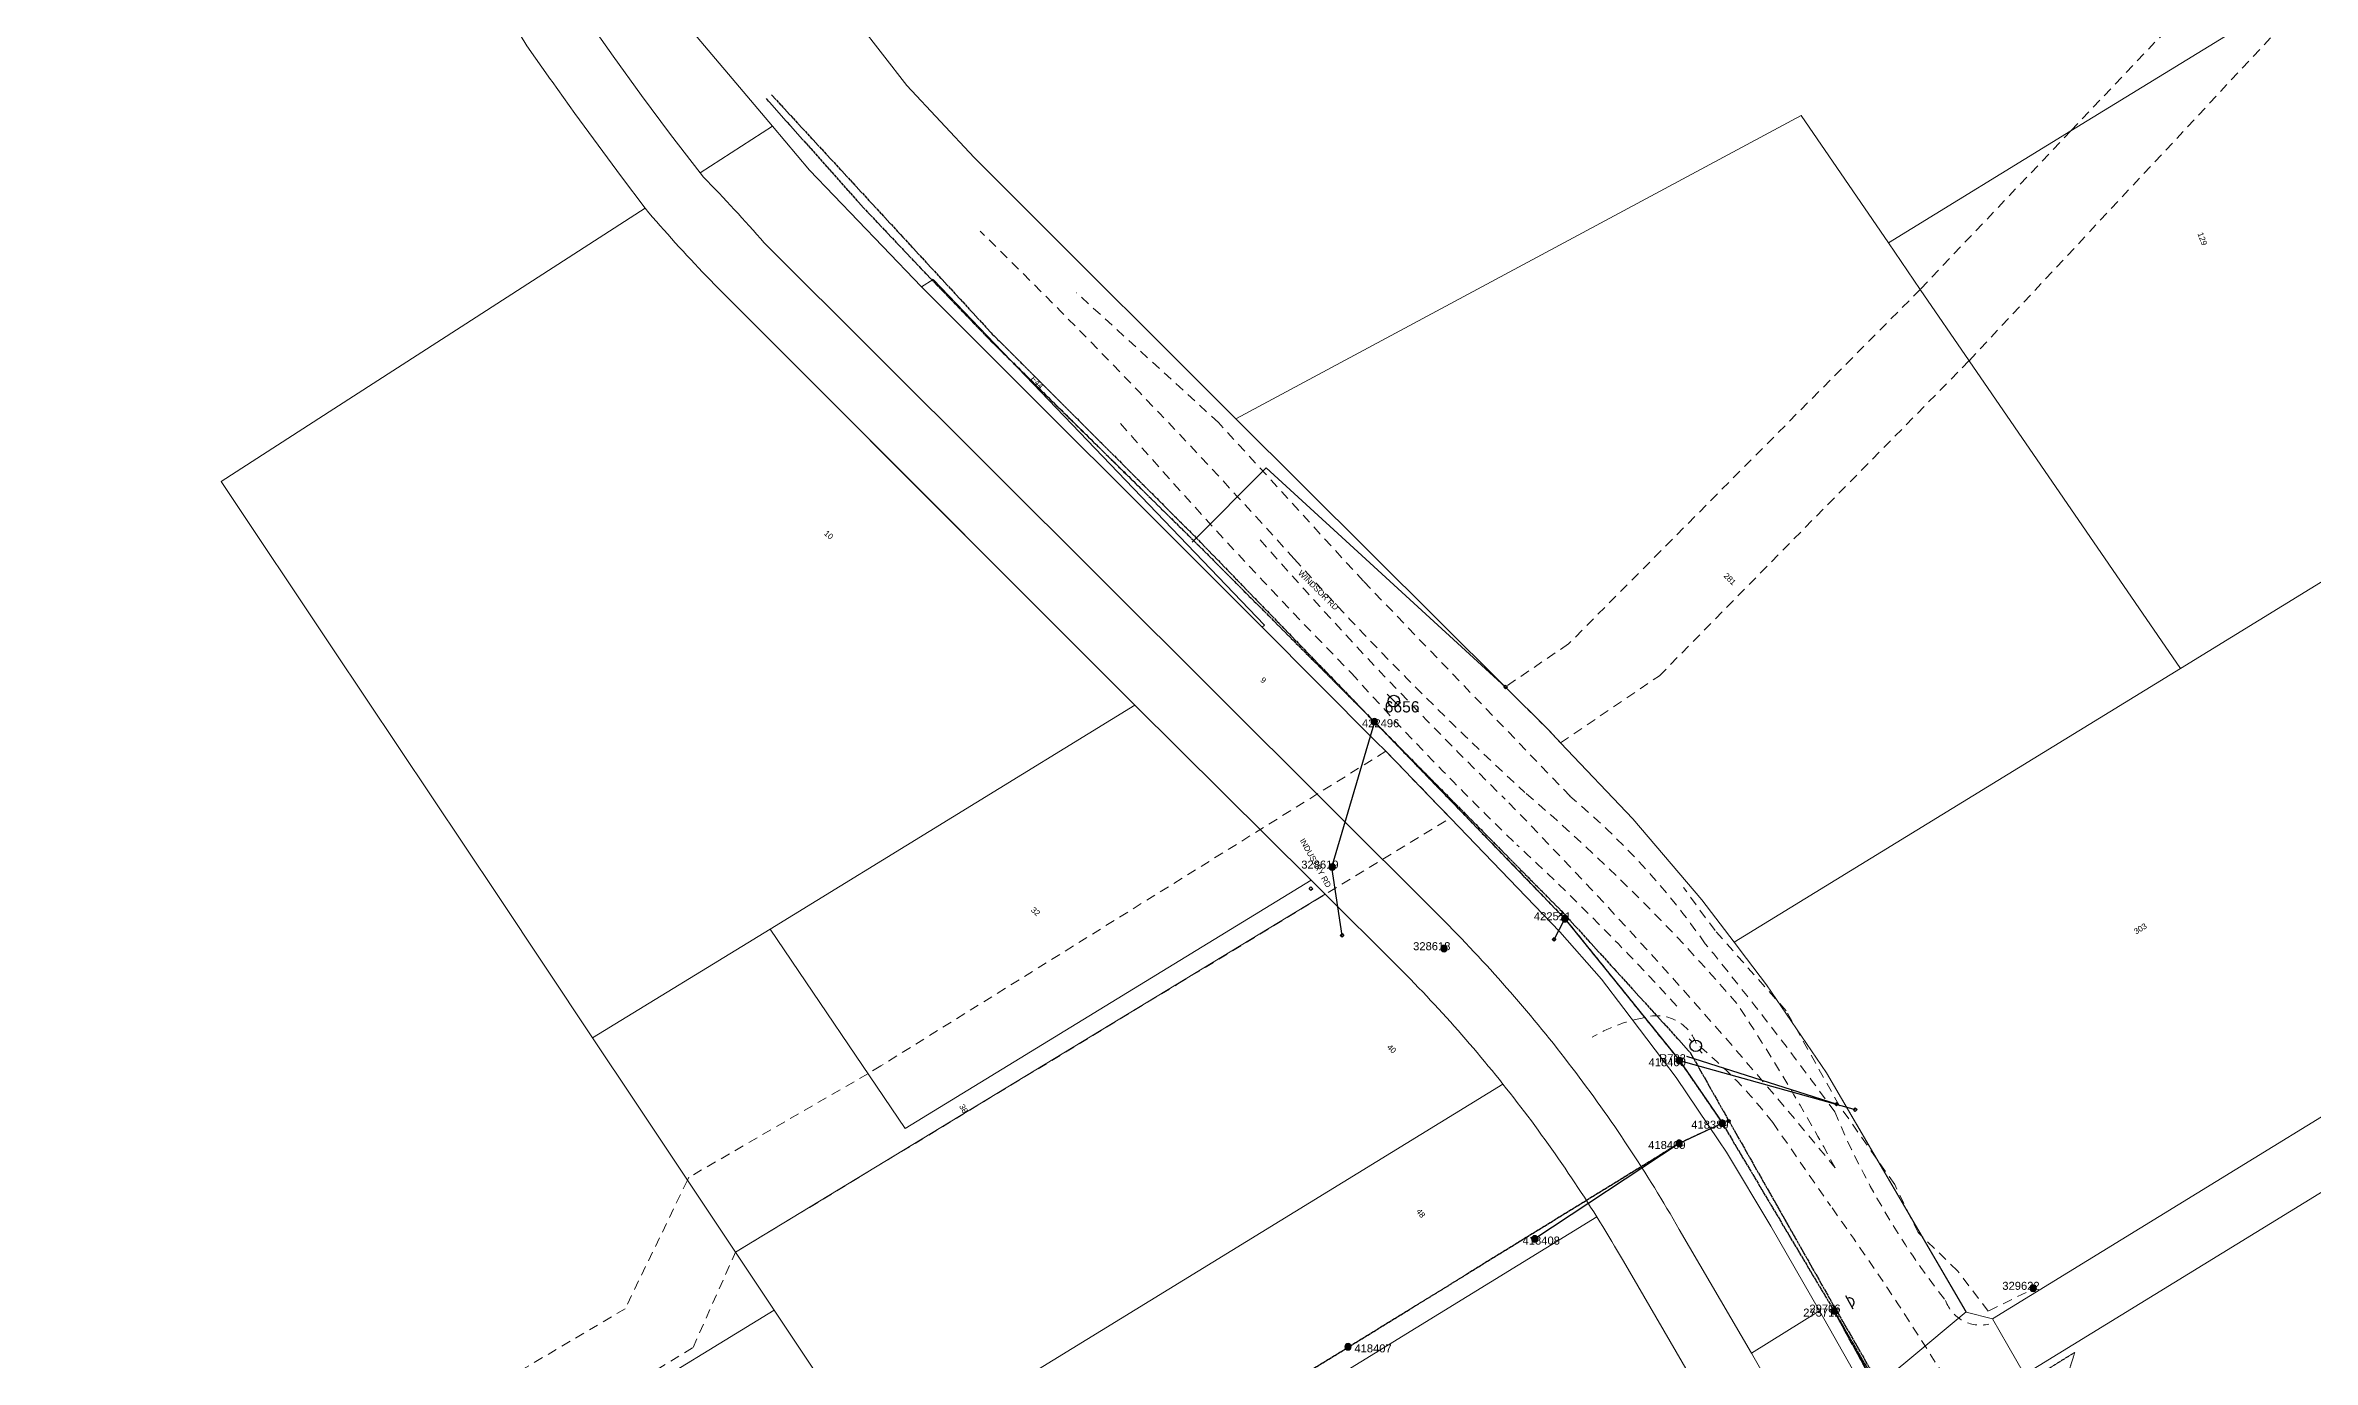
# Model space of a CAD drawing. Header units: metres. Extents: x 299345 to 301288, y 6276165 to 6277715.
# Drawn here: x 299345 to 300053, y 6276759 to 6277170 of the extents above; entities that cross this region are included whole.
import ezdxf
from ezdxf.enums import TextEntityAlignment as Align

# ---------------------------------------------------------------- set-up
doc = ezdxf.new("R2010")
doc.units = ezdxf.units.M
for name, pattern in [('Cable Exist OH', [1, 1, 0]), ('Dash', [5, 3, -2]), ('HIDDEN', [0.375, 0.25, -0.125]), ('HIDDEN2', [0.1875, 0.125, -0.0625])]:
    doc.linetypes.add(name, pattern=pattern)
doc.layers.get('0').update_dxf_attribs({"color": 6})
for name, color, linetype, lineweight in [('Cadastre Developer_SP_EXT', 9, 'Continuous', 5), ('Cadastre Easements_SP_EXT', 9, 'Continuous', 5), ('Cadastre Land Parcels_SP_EXT', 9, 'Continuous', 5), ('Cadastre Other Property_SP_EXT', 9, 'HIDDEN', 5), ('Cadastre Roads_SP_EXT', 9, 'Continuous', 5)]:
    doc.layers.add(name, color=color, linetype=linetype, lineweight=lineweight)
for name, color, linetype in [('Equip_HV_EXT', 7, 'Continuous'), ('Equip_SP_HV_EXT', 7, 'Continuous'), ('Mains_HV_EXT', 7, 'Continuous'), ('Mains_LV_EXT', 7, 'Continuous'), ('Mains_SL_EXT', 7, 'Continuous'), ('Services_SP_EXT', 7, 'Continuous'), ('SupportsOH_SP_TR_HV_LV_SL_EXT', 7, 'Continuous')]:
    doc.layers.add(name, color=color, linetype=linetype)
doc.styles.add('HVSW_LABEL', font='arial.ttf')
doc.styles.add('POLE_LABEL', font='arial.ttf')
doc.styles.get("Standard").update_dxf_attribs({"font": 'arial.ttf'})

# ---------------------------------------------------------------- blocks, each defined once
blk = doc.blocks.new('CCP_EXT')
blk.add_wipeout([(0, 0.57), (0.57, 0), (0, -0.57), (-0.57, 0)])
blk.add_lwpolyline([(-0.57, 0), (0, 0.57), (0.57, 0), (0, -0.57), (-0.57, 0)])
at = {"flags": 1}
blk.add_attdef('Z', (0, 0), '', height=0.2, dxfattribs=at)
at = {"flags": 9}
for tag, p in [('CCP_TYPE', (0, 0)), ('CONSTRUCTED_VOLTAGE', (0, -0.2)), ('OPERATING_VOLTAGE', (0, -0.6)), ('ORIENTATION', (0, -0.8)), ('OWNED_BY', (0, -1)), ('STATE', (0, -1.8)), ('NO_PHASES', (0, -0.4)), ('USAGE', (0, -1.2)), ('LEGEND', (0, -1.4)), ('LIFE_SUPPORT', (0, -1.6)), ('NOTES', (0, -2))]:
    blk.add_attdef(tag, text='', height=0.2, dxfattribs=at).set_placement(p, align=Align.MIDDLE_LEFT)
blk = doc.blocks.new('POLE_EXT')
blk.add_hatch(color=256).paths.add_polyline_path([(-1, 0, 1), (1, 0, 1)])
blk.add_lwpolyline([(-1, 0, 1), (1, 0, 1)], format="xyb", close=True)
for tag, height, flags, p in [('pNumber', 2.5, 8, (-17.84, 2.07)), ('OWNED_BY', 0.2, 9, (1.35, -0.4)), ('SPECIAL_USE', 0.2, 9, (1.35, -0.8)), ('STATE', 0.2, 9, (1.35, -1)), ('cLV', 0.2, 9, (1.35, -1.4)), ('hDepth', 0.2, 9, (1.35, -1.6)), ('hDia', 0.2, 9, (1.35, -1.8)), ('cHV', 0.2, 9, (1.35, -2)), ('cLinedev', 0.2, 9, (1.35, -3.4)), ('pExisting', 0.2, 9, (1.35, -3.8)), ('pFooting', 0.2, 9, (1.35, -4.4)), ('pNew', 0.2, 9, (1.35, -4.6)), ('pRelocate', 0.2, 9, (1.35, -5)), ('pRemove', 0.2, 9, (1.35, -5.2)), ('pReplace', 0.2, 9, (1.35, -5.4)), ('pStay', 0.2, 9, (1.35, -5.6)), ('pType', 0.2, 9, (1.35, -5.8)), ('cspan', 0.2, 9, (1.35, -6)), ('STREETNAME', 0.2, 9, (1.35, -6.2)), ('SUBURB', 0.2, 9, (1.35, -6.4)), ('OPERATED_BY', 0.2, 9, (1.36, -7.01)), ('PARENT', 0.2, 9, (1.35, -0.6)), ('USAGE', 0.2, 9, (1.35, -1.2)), ('LBRACKET', 0.2, 9, (1.35, -2.2)), ('LExisting', 0.2, 9, (1.35, -2.4)), ('LANTNUMBER', 0.2, 9, (1.35, -2.6)), ('LOther', 0.2, 9, (1.35, -2.8)), ('LRemove', 0.2, 9, (1.35, -3)), ('LEGEND', 0.2, 9, (1.35, -3.2)), ('LOCATION', 0.2, 9, (1.35, -3.6)), ('PFNUMBER', 0.2, 9, (1.35, -4)), ('NEWPFNUMBER', 0.2, 9, (1.35, -4.2)), ('NOTES', 0.2, 9, (1.35, -6.6)), ('MAINTAINED_BY', 0.2, 9, (1.36, -6.81))]:
    blk.add_attdef(tag, text='', height=height, dxfattribs=dict(flags=flags)).set_placement(p, align=Align.MIDDLE_LEFT)
at = {"style": 'POLE_LABEL'}
for tag, height, flags, p in [('STRUCTURE_PLANT_NUMBER', 0.2, 9, (1.35, 0.03)), ('ASSET_NUM', 2.5, 8, (2, 2)), ('STREET_CODE', 0.2, 9, (1.35, -0.2))]:
    blk.add_attdef(tag, text='', height=height, dxfattribs=dict(at, flags=flags)).set_placement(p, align=Align.MIDDLE_LEFT)
at = {"flags": 1}
blk.add_attdef('Z', (1.35, -7.33), '', height=0.2, dxfattribs=at)
blk = doc.blocks.new('HV_ABS_CLOSED_EXT')
blk.add_line((-3, 6.87), (3, 6.87))
blk.add_circle((0, 6.87), 1.8)
at = {"flags": 1}
blk.add_attdef('Z', (0, 0), '', height=0.2, dxfattribs=at)
at = {"style": 'HVSW_LABEL'}
for tag, height, flags, p in [('ASSET_NUM', 3.5, 8, (2, 2)), ('STREET_CODE', 0.2, 9, (0, -0.2))]:
    blk.add_attdef(tag, text='', height=height, dxfattribs=dict(at, flags=flags)).set_placement(p, align=Align.MIDDLE_LEFT)
at = {"flags": 9}
for tag, p in [('ACTUAL_STATUS', (0, -0.4)), ('CONSTRUCTED_VOLTAGE', (0, -0.6)), ('OPERATING_VOLTAGE', (0, -1)), ('ORIENTATION', (0, -1.2)), ('OWNED_BY', (0, -1.4)), ('STATE', (0, -1.6)), ('SWITCH_TYPE', (0, -1.8)), ('STREETNAME', (0, -2.6)), ('SUBURB', (0, -2.8)), ('NO_PHASES', (0, -0.8)), ('USAGE', (0, -2)), ('LEGEND', (0, -2.2)), ('LOCATION', (0, -2.4)), ('NOTES', (0, -3))]:
    blk.add_attdef(tag, text='', height=0.2, dxfattribs=at).set_placement(p, align=Align.MIDDLE_LEFT)
blk = doc.blocks.new('HV_USL_CLOSED_EXT')
blk.add_line((2.4, 5.5), (-2.4, 5.5))
blk.add_lwpolyline([(1.44, 5.5, 0.414214), (0, 6.94, 0.414214), (-1.44, 5.5)], format="xyb")
for tag, height, flags, p in [('STREET_CODE', 0.2, 9, (1.5, 0)), ('ASSET_NUM', 2.5, 8, (2, 2)), ('ACTUAL_STATUS', 0.2, 9, (1.5, -0.2)), ('CONSTRUCTED_VOLTAGE', 0.2, 9, (1.5, -0.4)), ('OPERATING_VOLTAGE', 0.2, 9, (1.5, -0.8)), ('ORIENTATION', 0.2, 9, (1.5, -1)), ('OWNED_BY', 0.2, 9, (1.5, -1.2)), ('OPERATED_BY', 0.2, 9, (1.5, -1.4)), ('STATE', 0.2, 9, (1.5, -1.8)), ('SWITCH_TYPE', 0.2, 9, (1.5, -2)), ('STREETNAME', 0.2, 9, (1.5, -2.8)), ('SUBURB', 0.2, 9, (1.5, -3)), ('Z', 0.2, 1, (1.5, -3.6)), ('NO_PHASES', 0.2, 9, (1.5, -0.6)), ('MAINTAINED_BY', 0.2, 9, (1.5, -1.6)), ('USAGE', 0.2, 9, (1.5, -2.2)), ('LEGEND', 0.2, 9, (1.5, -2.4)), ('LOCATION', 0.2, 9, (1.5, -2.6)), ('NOTES', 0.2, 9, (1.5, -3.2)), ('LABEL_ALIGNMENT', 0.2, 9, (1.5, -3.4))]:
    blk.add_attdef(tag, text='', height=height, dxfattribs=dict(flags=flags)).set_placement(p, align=Align.MIDDLE_LEFT)
blk = doc.blocks.new('HV_ABS_OPEN_EXT')
for p, q in [((-3, 6.87), (-1.8, 6.87)), ((1.8, 6.87), (3, 6.87))]:
    blk.add_line(p, q)
blk.add_circle((0, 6.87), 1.8)
for tag, height, flags, p in [('STREET_CODE', 0.2, 9, (1.5, 0)), ('ASSET_NUM', 2.5, 8, (2, 2)), ('ACTUAL_STATUS', 0.2, 9, (1.5, -0.2)), ('CONSTRUCTED_VOLTAGE', 0.2, 9, (1.5, -0.4)), ('OPERATING_VOLTAGE', 0.2, 9, (1.5, -0.8)), ('ORIENTATION', 0.2, 9, (1.5, -1)), ('OWNED_BY', 0.2, 9, (1.5, -1.2)), ('STATE', 0.2, 9, (1.5, -1.4)), ('SWITCH_TYPE', 0.2, 9, (1.5, -1.6)), ('STREETNAME', 0.2, 9, (1.5, -2.4)), ('SUBURB', 0.2, 9, (1.5, -2.6)), ('OPERATED_BY', 0.2, 9, (1.5, -3.2)), ('Z', 0.2, 1, (1.5, -3.6)), ('NO_PHASES', 0.2, 9, (1.5, -0.6)), ('USAGE', 0.2, 9, (1.5, -1.8)), ('LEGEND', 0.2, 9, (1.5, -2)), ('LOCATION', 0.2, 9, (1.5, -2.2)), ('NOTES', 0.2, 9, (1.5, -2.8)), ('MAINTAINED_BY', 0.2, 9, (1.5, -3)), ('LABEL_ALIGNMENT', 0.2, 9, (1.5, -3.4))]:
    blk.add_attdef(tag, text='', height=height, dxfattribs=dict(flags=flags)).set_placement(p, align=Align.MIDDLE_LEFT)
blk = doc.blocks.new('End Shackle_EXT')
blk.add_wipeout([(0, 0.25), (1.81, 0.25), (1.82, -0.25), (0, -0.25)])
blk.add_line((1.81, -1), (1.81, 1))
at = {"flags": 1}
blk.add_attdef('Z', (0, 0), '', height=0.2, dxfattribs=at)
at = {"flags": 9}
for tag, p in [('CONNECTOR_TYPE', (0, 0)), ('CONSTRUCTED_VOLTAGE', (0, -0.2)), ('OPERATING_VOLTAGE', (0, -0.6)), ('ORIENTATION', (0, -0.8)), ('OWNED_BY', (0, -1)), ('STATE', (0, -1.2)), ('NO_PHASES', (0, -0.4)), ('USAGE', (0, -1.4)), ('NOTES', (0, -1.6))]:
    blk.add_attdef(tag, text='', height=0.2, dxfattribs=at).set_placement(p, align=Align.MIDDLE_LEFT)
blk = doc.blocks.new('CONNECTOR_NODE_EXT')
h = blk.add_hatch(color=256)
edge = h.paths.add_edge_path()
edge.add_arc((0, 0), 0.5, 0, 360)
blk.add_circle((0, 0), 0.5)
at = {"flags": 1}
blk.add_attdef('Z', (0, 0), '', height=0.2, dxfattribs=at)
at = {"flags": 9}
for tag, p in [('CONNECTOR_TYPE', (0, 0)), ('CONSTRUCTED_VOLTAGE', (0, -0.2)), ('OPERATING_VOLTAGE', (0, -0.6)), ('ORIENTATION', (0, -0.8)), ('SUBTYPE', (0, -1)), ('NO_PHASES', (0, -0.4)), ('USAGE', (0, -1.2)), ('NOTES', (0, -1.4))]:
    blk.add_attdef(tag, text='', height=0.2, dxfattribs=at).set_placement(p, align=Align.MIDDLE_LEFT)

msp = doc.modelspace()

# ---------------------------------------------------------------- linework, layer by layer
at = {"layer": 'Cadastre Developer_SP_EXT', "linetype": 'Dash'}
for points in [[(299637.1, 6277111.61, -0.015597), (299735.27, 6277009.16)], [(299753.1, 6276973.5, -0.014497), (299681, 6277051.45)], [(299863.67, 6276888.96, 0.066373), (299821.37, 6276935.02)], [(299843.92, 6276865.67, -0.412698), (299860.85, 6276857.76)], [(299828.32, 6276859.71, -0.089487), (299843.92, 6276865.67)], [(299860.85, 6276857.76, -0.054877), (299884.77, 6276833.06)], [(299956.09, 6276723.9, 0.025518), (299902.81, 6276807.01)], [(299952.25, 6276770.08, -0.380668), (299938.75, 6276777.44)]]:
    msp.add_lwpolyline(points, format="xyb", dxfattribs=at)
msp.add_lwpolyline([(299884.77, 6276833.06), (299902.81, 6276807.01)], dxfattribs=at)
at = {"layer": 'Cadastre Land Parcels_SP_EXT', "linetype": 'Continuous'}
for points in [[(300174.19, 6277074.46), (300116.85, 6277228.24), (300060.53, 6277193.67), (299977.84, 6277142.91), (299920.86, 6277107.94), (299930.84, 6277093.4), (299946.12, 6277071.12), (300012.08, 6276974.96), (300174.19, 6277074.46)], [(299899.31, 6276774.2), (299884.14, 6276800.7), (299870.27, 6276823.81), (299867.92, 6276827.34), (299854.57, 6276847.12), (299850.33, 6276852.74), (299838.26, 6276868.76), (299831.26, 6276877.86), (299818.21, 6276892.62), (299784.03, 6276928.2), (299780.11, 6276932.27), (299766.96, 6276945.93), (299763.85, 6276949.06), (299760.66, 6276952.27), (299725.2, 6276987.9), (299618.81, 6277094.17), (299606.61, 6277106.9), (299583.85, 6277130.65), (299572.21, 6277144.38), (299549.64, 6277129.82), (299550.66, 6277128.42), (299551.88, 6277127.18), (299553.11, 6277125.93), (299554.32, 6277124.68), (299555.53, 6277123.43), (299556.73, 6277122.17), (299557.93, 6277120.9), (299559.12, 6277119.63), (299560.31, 6277118.35), (299561.49, 6277117.07), (299562.67, 6277115.78), (299563.83, 6277114.49), (299565, 6277113.2), (299566.16, 6277111.89), (299567.31, 6277110.58), (299568.45, 6277109.27), (299569.59, 6277107.95), (299780.83, 6276897.32), (299782.17, 6276895.98), (299783.51, 6276894.63), (299784.84, 6276893.28), (299786.16, 6276891.92), (299787.48, 6276890.55), (299788.79, 6276889.18), (299790.1, 6276887.81), (299791.4, 6276886.43), (299792.7, 6276885.04), (299793.99, 6276883.65), (299795.27, 6276882.26), (299796.55, 6276880.85), (299797.82, 6276879.45), (299799.09, 6276878.04), (299800.35, 6276876.62), (299801.6, 6276875.2), (299802.85, 6276873.77), (299804.1, 6276872.34), (299805.33, 6276870.9), (299806.56, 6276869.46), (299807.79, 6276868.01), (299809.01, 6276866.56), (299810.22, 6276865.1), (299811.43, 6276863.64), (299812.63, 6276862.17), (299813.83, 6276860.69), (299815.02, 6276859.22), (299816.2, 6276857.73), (299817.38, 6276856.25), (299818.55, 6276854.76), (299819.71, 6276853.26), (299820.87, 6276851.76), (299822.02, 6276850.25), (299823.17, 6276848.74), (299824.31, 6276847.22), (299825.44, 6276845.7), (299826.57, 6276844.18), (299827.69, 6276842.65), (299828.8, 6276841.11), (299829.91, 6276839.57), (299831.01, 6276838.03), (299832.11, 6276836.48), (299833.2, 6276834.93), (299834.28, 6276833.37), (299835.36, 6276831.81), (299836.43, 6276830.25), (299837.49, 6276828.68), (299838.55, 6276827.1), (299839.6, 6276825.52), (299840.64, 6276823.94), (299841.68, 6276822.35), (299842.71, 6276820.76), (299843.73, 6276819.16), (299844.75, 6276817.56), (299845.76, 6276815.96), (299846.77, 6276814.35), (299847.76, 6276812.74), (299848.75, 6276811.12), (299849.74, 6276809.5), (299850.72, 6276807.88), (299851.69, 6276806.25), (299852.65, 6276804.62), (299853.61, 6276802.98), (299854.56, 6276801.34), (299855.5, 6276799.69), (299878.08, 6276761.03), (299899.31, 6276774.2)], [(300012.08, 6276974.96), (299946.12, 6277071.12), (299930.84, 6277093.4), (299920.86, 6277107.94), (299893.59, 6277147.7), (299717.02, 6277052.94), (299801.16, 6276969.18), (299814.46, 6276955.94), (299818.46, 6276951.68), (299840.99, 6276927.94), (299862.58, 6276902.62), (299872.64, 6276889.45), (300012.08, 6276974.96)], [(299571.48, 6276893.54), (299685.46, 6276963.47), (299626.07, 6277022.9), (299579.27, 6277069.73), (299555.41, 6277093.69), (299554.15, 6277094.96), (299552.9, 6277096.24), (299551.65, 6277097.52), (299550.41, 6277098.8), (299549.17, 6277100.09), (299547.94, 6277101.39), (299546.72, 6277102.69), (299545.5, 6277104), (299544.29, 6277105.31), (299543.08, 6277106.63), (299541.88, 6277107.95), (299540.68, 6277109.28), (299539.49, 6277110.61), (299538.31, 6277111.95), (299537.13, 6277113.29), (299535.95, 6277114.64), (299534.79, 6277115.99), (299533.63, 6277117.35), (299532.44, 6277118.74), (299474.94, 6277081.67), (299435.23, 6277056.11), (299399.97, 6277033.39), (299434.87, 6276981.12), (299486.38, 6276903.99), (299516.04, 6276859.52), (299571.48, 6276893.54)], [(299725.97, 6276988.48), (299622.48, 6277096.48), (299618.81, 6277094.17), (299725.2, 6276987.9), (299725.97, 6276988.48)], [(299953.39, 6276771.78), (300139.24, 6276885.87), (300224.91, 6276938.46), (300174.19, 6277074.46), (300012.08, 6276974.96), (299872.64, 6276889.45), (299876.56, 6276884.28), (299882.75, 6276876.11), (299901.52, 6276848.61), (299945.17, 6276773.88), (299953.39, 6276771.78)], [(299740.53, 6276908.76), (299685.46, 6276963.47), (299571.48, 6276893.54), (299613.73, 6276831.19), (299740.53, 6276908.76)], [(299744.91, 6276904.41), (299740.53, 6276908.76), (299613.73, 6276831.19), (299571.48, 6276893.54), (299516.04, 6276859.52), (299529.45, 6276839.41), (299545.68, 6276815.07), (299560.69, 6276792.57), (299744.91, 6276904.41)], [(299800.46, 6276845.07), (299799.32, 6276846.49), (299798.18, 6276847.91), (299797.03, 6276849.32), (299795.88, 6276850.72), (299794.71, 6276852.13), (299793.55, 6276853.52), (299792.38, 6276854.92), (299791.2, 6276856.3), (299790.01, 6276857.69), (299788.82, 6276859.06), (299787.63, 6276860.44), (299786.43, 6276861.8), (299785.22, 6276863.17), (299784.01, 6276864.52), (299782.79, 6276865.88), (299781.57, 6276867.23), (299780.34, 6276868.57), (299779.11, 6276869.91), (299777.86, 6276871.24), (299776.62, 6276872.57), (299775.37, 6276873.89), (299774.11, 6276875.21), (299772.85, 6276876.52), (299771.58, 6276877.83), (299770.31, 6276879.13), (299769.03, 6276880.42), (299767.75, 6276881.71), (299766.46, 6276883), (299744.91, 6276904.41), (299560.69, 6276792.57), (299572.73, 6276774.5), (299605.43, 6276725.39), (299800.46, 6276845.07)], [(300178.81, 6276714.63), (300102.01, 6276839.45), (299963.36, 6276754.34), (299961.18, 6276745.85), (300030.71, 6276623.95), (300178.81, 6276714.63)], [(299690.55, 6276645.72), (299719.09, 6276663.23), (299743.34, 6276678.11), (299795.23, 6276709.94), (299823.95, 6276727.68), (299860.94, 6276750.48), (299838.06, 6276789.75), (299837.16, 6276791.3), (299836.26, 6276792.85), (299835.35, 6276794.4), (299834.44, 6276795.94), (299833.52, 6276797.48), (299832.59, 6276799.02), (299831.66, 6276800.55), (299830.71, 6276802.08), (299829.77, 6276803.6), (299585.38, 6276653.48), (299620.35, 6276602.65), (299690.55, 6276645.72)], [(299914.16, 6276748.07), (299899.31, 6276774.2), (299878.08, 6276761.03), (299905.03, 6276713.81), (299921.28, 6276685.5), (299950.83, 6276634.28), (299971.97, 6276647.27), (299933.7, 6276714.13), (299914.16, 6276748.07)]]:
    msp.add_lwpolyline(points, close=True, dxfattribs=at)
msp.add_lwpolyline([(299585.38, 6276653.48), (299829.77, 6276803.6), (299829.77, 6276803.6), (299828.8, 6276805.14), (299827.83, 6276806.67), (299826.86, 6276808.2), (299825.88, 6276809.73), (299824.89, 6276811.25), (299823.89, 6276812.77), (299822.89, 6276814.28), (299821.89, 6276815.79), (299820.87, 6276817.3), (299819.85, 6276818.8), (299818.83, 6276820.29), (299817.79, 6276821.78), (299816.76, 6276823.27), (299815.71, 6276824.76), (299814.66, 6276826.24), (299813.61, 6276827.71), (299812.54, 6276829.18), (299811.48, 6276830.65), (299810.4, 6276832.11), (299809.32, 6276833.57), (299808.23, 6276835.02), (299807.14, 6276836.47), (299806.04, 6276837.92), (299804.94, 6276839.36), (299803.83, 6276840.79), (299802.71, 6276842.22), (299801.59, 6276843.65), (299800.46, 6276845.07), (299605.43, 6276725.39), (299572.73, 6276774.5), (299523.1, 6276744)], dxfattribs=at)
at = {"layer": 'Cadastre Other Property_SP_EXT', "linetype": 'HIDDEN2'}
msp.add_lwpolyline([(299963.22, 6276740.42), (299969.28, 6276729.72), (299979.11, 6276761.28), (299967.45, 6276754.02), (299963.22, 6276740.42)], close=True, dxfattribs=at)
at = {"layer": 'Cadastre Roads_SP_EXT', "linetype": 'Continuous'}
msp.add_lwpolyline([(300231.65, 6276919), (300228.36, 6276928.51), (300224.91, 6276938.46), (300139.24, 6276885.87), (299953.39, 6276771.78), (299958.17, 6276763.41), (299963.36, 6276754.34), (300102.01, 6276839.45), (300231.65, 6276919)], close=True, dxfattribs=at)
at = {"layer": 'Mains_HV_EXT', "linetype": 'Cable Exist OH'}
for points in [[(299571.96, 6277154.14), (299640.92, 6277079.44), (299704.54, 6277015.85), (299760.24, 6276958.34)], [(299855.59, 6276852.42), (299869.01, 6276832.87)], [(299869.01, 6276832.87), (299855.49, 6276826.56), (299631.3, 6276688.34)], [(299868.94, 6276832.9), (299903.91, 6276774.2)], [(299903.91, 6276774.2), (299932.35, 6276722.32)]]:
    msp.add_lwpolyline(points, dxfattribs=at)
at = {"layer": 'Mains_LV_EXT', "linetype": 'Cable Exist OH'}
for points in [[(299570.27, 6277152.99), (299600.51, 6277119.05), (299618.73, 6277099.81), (299639.65, 6277078.13), (299704.01, 6277014.72)], [(299704.01, 6277014.72), (299760.24, 6276958.34)]]:
    msp.add_lwpolyline(points, dxfattribs=at)
at = {"layer": 'Mains_SL_EXT', "linetype": 'Cable Exist OH'}
msp.add_lwpolyline([(299932.4, 6276722.23), (299903.91, 6276774.2), (299917.63, 6276750.49)], dxfattribs=at)
at = {"layer": 'Services_SP_EXT'}
for points in [[(299726.51, 6277037.63), (299703.35, 6277014.45)], [(299855.59, 6276852.42), (299869.01, 6276832.87), (299855.49, 6276826.56), (299810.41, 6276796.71)]]:
    msp.add_lwpolyline(points, dxfattribs=at)

# ---------------------------------------------------------------- block references
at = {"layer": 'Equip_HV_EXT'}
msp.add_blockref('CONNECTOR_NODE_EXT', (299870.96, 6276833.58), dxfattribs=at)
at = {"layer": 'Equip_SP_HV_EXT'}
ref = msp.add_blockref('HV_ABS_CLOSED_EXT', (299761.51, 6276959.92), dxfattribs=dict(at, rotation=314.8631381836175))
ref.add_attrib('ASSET_NUM', '6656', dxfattribs={"layer": '0', "height": 3.5, "style": 'HVSW_LABEL'}).set_placement((299763.51, 6276960.17), align=Align.BOTTOM_LEFT)
ref = msp.add_blockref('HV_ABS_OPEN_EXT', (299855.59, 6276852.42), dxfattribs=dict(at, rotation=312.1264523617465))
ref.add_attrib('ASSET_NUM', 'R703', dxfattribs={"layer": '0', "height": 2.5}).set_placement((299857.59, 6276853.17), align=Align.MIDDLE_RIGHT)
ref = msp.add_blockref('HV_USL_CLOSED_EXT', (299903.91, 6276774.2), dxfattribs=dict(at, rotation=298.5308687403266))
ref.add_attrib('ASSET_NUM', '29706', dxfattribs={"layer": '0', "height": 2.5}).set_placement((299905.91, 6276774.95), align=Align.MIDDLE_RIGHT)
at = {"layer": 'SupportsOH_SP_TR_HV_LV_SL_EXT'}
ref = msp.add_blockref('POLE_EXT', (299760.24, 6276958.34), dxfattribs=at)
ref.add_attrib('ASSET_NUM', '422496', dxfattribs={"layer": '0', "height": 2.5, "rotation": 359.98702, "style": 'POLE_LABEL'}).set_placement((299762.24, 6276959.09), align=Align.TOP_CENTER)
ref = msp.add_blockref('POLE_EXT', (299747.09, 6276912.92), dxfattribs=at)
ref.add_attrib('ASSET_NUM', '328619', dxfattribs={"layer": '0', "height": 2.5, "style": 'POLE_LABEL'}).set_placement((299749.09, 6276913.67), align=Align.MIDDLE_RIGHT)
ref = msp.add_blockref('POLE_EXT', (299782.04, 6276887.43), dxfattribs=at)
ref.add_attrib('ASSET_NUM', '328618', dxfattribs={"layer": '0', "height": 2.5, "rotation": 0.06731, "style": 'POLE_LABEL'}).set_placement((299784.04, 6276888.18), align=Align.MIDDLE_RIGHT)
ref = msp.add_blockref('POLE_EXT', (299855.59, 6276852.42), dxfattribs=dict(at, rotation=0.009203679947432859))
ref.add_attrib('ASSET_NUM', '418400', dxfattribs={"layer": '0', "height": 2.5, "style": 'POLE_LABEL'}).set_placement((299857.59, 6276853.17), align=Align.TOP_RIGHT)
ref = msp.add_blockref('POLE_EXT', (299868.94, 6276832.9), dxfattribs=dict(at, rotation=0.03981627079627969))
ref.add_attrib('ASSET_NUM', '418389', dxfattribs={"layer": '0', "height": 2.5, "rotation": 359.94423, "style": 'POLE_LABEL'}).set_placement((299870.94, 6276833.65), align=Align.TOP_RIGHT)
ref = msp.add_blockref('POLE_EXT', (299855.49, 6276826.56), dxfattribs=dict(at, rotation=359.9808925454442))
ref.add_attrib('ASSET_NUM', '418409', dxfattribs={"layer": '0', "height": 2.5, "rotation": 0.02064, "style": 'POLE_LABEL'}).set_placement((299857.49, 6276827.31), align=Align.TOP_RIGHT)
ref = msp.add_blockref('POLE_EXT', (299810.41, 6276796.71), dxfattribs=at)
ref.add_attrib('ASSET_NUM', '418408', dxfattribs={"layer": '0', "height": 2.5, "style": 'POLE_LABEL'}).set_placement((299812.41, 6276797.46), align=Align.TOP_CENTER)
ref = msp.add_blockref('POLE_EXT', (299966.12, 6276781.31), dxfattribs=at)
ref.add_attrib('ASSET_NUM', '329622', dxfattribs={"layer": '0', "height": 2.5, "style": 'POLE_LABEL'}).set_placement((299968.12, 6276782.06), align=Align.MIDDLE_RIGHT)
ref = msp.add_blockref('POLE_EXT', (299903.91, 6276774.2), dxfattribs=at)
ref.add_attrib('ASSET_NUM', '273712', dxfattribs={"layer": '0', "height": 2.5, "style": 'POLE_LABEL'}).set_placement((299905.91, 6276774.95), align=Align.TOP_RIGHT)
ref = msp.add_blockref('POLE_EXT', (299752.04, 6276763.02), dxfattribs=at)
ref.add_attrib('ASSET_NUM', '418407', dxfattribs={"layer": '0', "height": 2.5, "style": 'POLE_LABEL'}).set_placement((299754.04, 6276763.77), align=Align.TOP_LEFT)

# ---------------------------------------------------------------- texts
at = {"layer": 'Cadastre Land Parcels_SP_EXT'}
for s, rotation, p in [('129', 290.35651, (300017.41, 6277110.84)), ('10', 319.0078, (299588.17, 6277016.92)), ('281', 315.23633, (299869.23, 6277003.74)), ('9', 318.81407, (299724.48, 6276971.07)), ('32', 319.09248, (299652.8, 6276899.24)), ('303', 31.41294, (299998.25, 6276891.79)), ('40', 315.87452, (299764.07, 6276856.45)), ('38', 299.47589, (299630.48, 6276838.18)), ('48', 309.09243, (299773.19, 6276805.25))]:
    msp.add_text(s, height=1.8, rotation=rotation, dxfattribs=at).set_placement(p)
at = {"layer": 'Cadastre Roads_SP_EXT'}
msp.add_text('WINDSOR RD', height=1.8, rotation=315.33402, dxfattribs=at).set_placement((299736.29, 6277004.57))
at = {"layer": 'Mains_LV_EXT'}
msp.add_text('E44', height=1.8, rotation=313.95873, dxfattribs=at).set_placement((299652.74, 6277065.34))

# ---------------------------------------------------------------- next in the draw order: block references
at = {"layer": 'Services_SP_EXT'}
for p in [(299801.27, 6276969.14), (299750.17, 6276891.57), (299816.4, 6276890.28), (299904.67, 6276838.82), (299910.53, 6276837.14)]:
    msp.add_blockref('CCP_EXT', p, dxfattribs=at)
at = {"layer": 'Services_SP_EXT', "rotation": 90.0000000000002}
msp.add_blockref('CCP_EXT', (299740.44, 6276906.15), dxfattribs=at)

# ---------------------------------------------------------------- next in the draw order: linework, layer by layer
at = {"layer": 'Cadastre Developer_SP_EXT', "linetype": 'Dash'}
for points in [[(299821.45, 6276935.04), (299756.88, 6277002.18), (299711.57, 6277051.8), (299667.24, 6277092.35)], [(299963.91, 6276780.02), (299952.06, 6276774.15), (299942.43, 6276786.79), (299930.12, 6276798.74), (299922.83, 6276813.72), (299905.52, 6276838.44), (299888.93, 6276868), (299866.73, 6276893.03), (299856.84, 6276906.51)]]:
    msp.add_lwpolyline(points, dxfattribs=at)
for points in [[(299801.18, 6276934.09, -0.018756), (299724.62, 6277015.14)], [(299735.27, 6277009.16, 0.023393), (299807.27, 6276936.23)], [(299804.79, 6276919.89, -0.018249), (299753.1, 6276973.5)], [(299904.25, 6276818.92, 0.021756), (299801.18, 6276934.09)], [(299807.27, 6276936.23, -0.03796), (299873.52, 6276870.28)], [(299854.75, 6276869.49, 0.020988), (299804.79, 6276919.89)], [(299904.1, 6276836.44, 0.013956), (299863.67, 6276888.96)], [(299873.52, 6276870.28, -0.022458), (299904.25, 6276818.92)], [(299938.75, 6276777.44, -0.067748), (299904.1, 6276836.44)]]:
    msp.add_lwpolyline(points, format="xyb", dxfattribs=at)
at = {"layer": 'Cadastre Easements_SP_EXT', "linetype": 'Dash'}
for points in [[(299849.31, 6276972.64), (299946.12, 6277071.12), (300060.53, 6277193.67), (300110.04, 6277246.62), (300100.61, 6277272.05), (299977.84, 6277142.91), (299930.84, 6277093.4), (299820.92, 6276982.6), (299801.16, 6276969.18), (299814.46, 6276955.94), (299818.46, 6276951.68), (299849.31, 6276972.64)], [(299411.85, 6276675.7), (299425.31, 6276688.02), (299547.41, 6276762.81), (299560.69, 6276792.57), (299566.7, 6276796.21), (299599.67, 6276816.2), (299698.88, 6276876.37), (299784.03, 6276928.2), (299780.11, 6276932.27), (299766.96, 6276945.93), (299763.85, 6276949.06), (299606.04, 6276850.75), (299602.03, 6276848.34), (299546.13, 6276815.97), (299545.68, 6276815.07), (299526.21, 6276774.9), (299407.32, 6276704.63), (299345.06, 6276648.59), (299351.77, 6276638.82), (299359.51, 6276627.57), (299411.85, 6276675.7)]]:
    msp.add_lwpolyline(points, close=True, dxfattribs=at)
at = {"layer": 'Cadastre Roads_SP_EXT', "linetype": 'Continuous'}
for points in [[(299479.93, 6277195.25), (299495.53, 6277169.44), (299502.91, 6277158.95), (299503.36, 6277158.36), (299510.53, 6277148.38), (299517.77, 6277138.45), (299525.07, 6277128.57), (299532.44, 6277118.74), (299533.63, 6277117.35), (299534.79, 6277115.99), (299535.95, 6277114.64), (299537.13, 6277113.29), (299538.31, 6277111.95), (299539.49, 6277110.61), (299540.68, 6277109.28), (299541.88, 6277107.95), (299543.08, 6277106.63), (299544.29, 6277105.31), (299545.5, 6277104), (299546.72, 6277102.69), (299547.94, 6277101.39), (299549.17, 6277100.09), (299550.41, 6277098.8), (299551.65, 6277097.52), (299552.9, 6277096.24), (299554.15, 6277094.96), (299555.41, 6277093.69), (299579.27, 6277069.73), (299685.46, 6276963.47), (299740.53, 6276908.76), (299744.91, 6276904.41), (299766.46, 6276883), (299767.75, 6276881.71), (299769.03, 6276880.42), (299770.31, 6276879.13), (299771.58, 6276877.83), (299772.85, 6276876.52), (299774.11, 6276875.21), (299775.37, 6276873.89), (299776.62, 6276872.57), (299777.86, 6276871.24), (299779.11, 6276869.91), (299780.34, 6276868.57), (299781.57, 6276867.23), (299782.79, 6276865.88), (299784.01, 6276864.52), (299785.22, 6276863.17), (299786.43, 6276861.8), (299787.63, 6276860.44), (299788.82, 6276859.06), (299790.01, 6276857.69), (299791.2, 6276856.3), (299792.38, 6276854.92), (299793.55, 6276853.52), (299794.71, 6276852.13), (299795.88, 6276850.72), (299797.03, 6276849.32), (299798.18, 6276847.91), (299799.32, 6276846.49), (299800.46, 6276845.07), (299801.59, 6276843.65), (299802.71, 6276842.22), (299803.83, 6276840.79), (299804.94, 6276839.36), (299806.04, 6276837.92), (299807.14, 6276836.47), (299808.23, 6276835.02), (299809.32, 6276833.57), (299810.4, 6276832.11), (299811.48, 6276830.65), (299812.54, 6276829.18), (299813.61, 6276827.71), (299814.66, 6276826.24), (299815.71, 6276824.76), (299816.76, 6276823.27), (299817.79, 6276821.78), (299818.83, 6276820.29), (299819.85, 6276818.8), (299820.87, 6276817.3), (299821.89, 6276815.79), (299822.89, 6276814.28), (299823.89, 6276812.77), (299824.89, 6276811.25), (299825.88, 6276809.73), (299826.86, 6276808.2), (299827.83, 6276806.67), (299828.8, 6276805.14), (299829.77, 6276803.6), (299830.71, 6276802.08), (299831.66, 6276800.55), (299832.59, 6276799.02), (299833.52, 6276797.48), (299834.44, 6276795.94), (299835.35, 6276794.4), (299836.26, 6276792.85), (299837.16, 6276791.3), (299838.06, 6276789.75), (299860.94, 6276750.48)], [(299541.78, 6277180.27), (299572.21, 6277144.38), (299583.85, 6277130.65), (299606.61, 6277106.9), (299618.81, 6277094.17), (299622.48, 6277096.48), (299725.97, 6276988.48), (299725.2, 6276987.9), (299760.66, 6276952.27), (299763.85, 6276949.06), (299766.96, 6276945.93), (299780.11, 6276932.27), (299784.03, 6276928.2), (299818.21, 6276892.62), (299831.26, 6276877.86), (299838.26, 6276868.76), (299850.33, 6276852.74), (299854.57, 6276847.12), (299867.92, 6276827.34), (299870.27, 6276823.81), (299884.14, 6276800.7), (299899.31, 6276774.2), (299914.16, 6276748.07), (299927.54, 6276759.21), (299945.17, 6276773.89), (299901.52, 6276848.61), (299882.75, 6276876.11), (299876.56, 6276884.28), (299872.64, 6276889.45), (299862.58, 6276902.62), (299840.99, 6276927.94), (299818.46, 6276951.68), (299814.46, 6276955.94), (299801.16, 6276969.18), (299717.02, 6277052.94), (299646.93, 6277122.92), (299646.93, 6277122.92), (299635.28, 6277134.55), (299614.19, 6277157.08), (299583.83, 6277196.38)], [(299905.03, 6276713.81), (299878.08, 6276761.03), (299855.5, 6276799.69), (299854.56, 6276801.34), (299853.61, 6276802.98), (299852.65, 6276804.62), (299851.69, 6276806.25), (299850.72, 6276807.88), (299849.74, 6276809.5), (299848.75, 6276811.12), (299847.76, 6276812.74), (299846.77, 6276814.35), (299845.76, 6276815.96), (299844.75, 6276817.56), (299843.73, 6276819.16), (299842.71, 6276820.76), (299841.68, 6276822.35), (299840.64, 6276823.94), (299839.6, 6276825.52), (299838.55, 6276827.1), (299837.49, 6276828.68), (299836.43, 6276830.25), (299835.36, 6276831.81), (299834.28, 6276833.37), (299833.2, 6276834.93), (299832.11, 6276836.48), (299831.01, 6276838.03), (299829.91, 6276839.57), (299828.8, 6276841.11), (299827.69, 6276842.65), (299826.57, 6276844.18), (299825.44, 6276845.7), (299824.31, 6276847.22), (299823.17, 6276848.74), (299822.02, 6276850.25), (299820.87, 6276851.76), (299819.71, 6276853.26), (299818.55, 6276854.76), (299817.38, 6276856.25), (299816.2, 6276857.73), (299815.02, 6276859.22), (299813.83, 6276860.69), (299812.63, 6276862.17), (299811.43, 6276863.64), (299810.22, 6276865.1), (299809.01, 6276866.56), (299807.79, 6276868.01), (299806.56, 6276869.46), (299805.33, 6276870.9), (299804.1, 6276872.34), (299802.85, 6276873.77), (299801.6, 6276875.2), (299800.35, 6276876.62), (299799.09, 6276878.04), (299797.82, 6276879.45), (299796.55, 6276880.85), (299795.27, 6276882.26), (299793.99, 6276883.65), (299792.7, 6276885.04), (299791.4, 6276886.43), (299790.1, 6276887.81), (299788.79, 6276889.18), (299787.48, 6276890.55), (299786.16, 6276891.92), (299784.84, 6276893.28), (299783.51, 6276894.63), (299782.17, 6276895.98), (299780.83, 6276897.32), (299569.59, 6277107.95), (299568.45, 6277109.27), (299567.31, 6277110.58), (299566.16, 6277111.89), (299565, 6277113.2), (299563.83, 6277114.49), (299562.67, 6277115.78), (299561.49, 6277117.07), (299560.31, 6277118.35), (299559.12, 6277119.63), (299557.93, 6277120.9), (299556.73, 6277122.17), (299555.53, 6277123.43), (299554.32, 6277124.68), (299553.11, 6277125.93), (299551.88, 6277127.18), (299550.66, 6277128.42), (299549.64, 6277129.82), (299540.39, 6277141.81), (299531.33, 6277153.94), (299522.44, 6277166.21), (299513.75, 6277178.61)]]:
    msp.add_lwpolyline(points, dxfattribs=at)
at = {"layer": 'Mains_HV_EXT', "linetype": 'Cable Exist OH'}
msp.add_lwpolyline([(299871.05, 6276833.55), (299904.43, 6276774.69), (299932.99, 6276725.09), (299958.23, 6276680.15), (299988.6, 6276627.72)], dxfattribs=at)
at = {"layer": 'Services_SP_EXT'}
for points in [[(299801.27, 6276969.14), (299726.51, 6277037.63)], [(299750.17, 6276891.57), (299747.02, 6276912.87), (299760.46, 6276958.34)], [(299816.4, 6276890.28), (299819.77, 6276896.76)], [(299819.77, 6276896.76), (299855.59, 6276852.42)], [(299855.59, 6276852.42), (299910.53, 6276837.14)], [(299904.67, 6276838.82), (299857.92, 6276853.75)]]:
    msp.add_lwpolyline(points, dxfattribs=at)

# ---------------------------------------------------------------- next in the draw order: texts
at = {"layer": 'Cadastre Roads_SP_EXT'}
msp.add_text('INDUSTRY RD', height=1.8, rotation=299.62341, dxfattribs=at).set_placement((299736.87, 6276921.22))

# ---------------------------------------------------------------- next in the draw order: block references
at = {"layer": 'Mains_LV_EXT', "rotation": 133.7431100382285}
msp.add_blockref('End Shackle_EXT', (299819.77, 6276896.76), dxfattribs=at)

# ---------------------------------------------------------------- next in the draw order: linework, layer by layer
at = {"layer": 'Mains_HV_EXT', "linetype": 'Cable Exist OH'}
for points in [[(299639.58, 6277078.13), (299639.61, 6277078.1), (299704.01, 6277014.72), (299760.36, 6276958.23), (299819.86, 6276896.68), (299855.59, 6276852.42)], [(299760.24, 6276958.34), (299818.83, 6276899.07), (299858.96, 6276854.94), (299871.05, 6276833.55)]]:
    msp.add_lwpolyline(points, dxfattribs=at)
at = {"layer": 'Mains_LV_EXT', "linetype": 'Cable Exist OH'}
msp.add_lwpolyline([(299760.24, 6276958.34), (299819.78, 6276896.76)], dxfattribs=at)

# ---------------------------------------------------------------- next in the draw order: block references
at = {"layer": 'SupportsOH_SP_TR_HV_LV_SL_EXT'}
ref = msp.add_blockref('POLE_EXT', (299819.77, 6276896.76), dxfattribs=at)
ref.add_attrib('ASSET_NUM', '422511', dxfattribs={"layer": '0', "height": 2.5, "rotation": 359.80117, "style": 'POLE_LABEL'}).set_placement((299821.77, 6276897.51), align=Align.MIDDLE_RIGHT)

doc.saveas('drawing.dxf')
